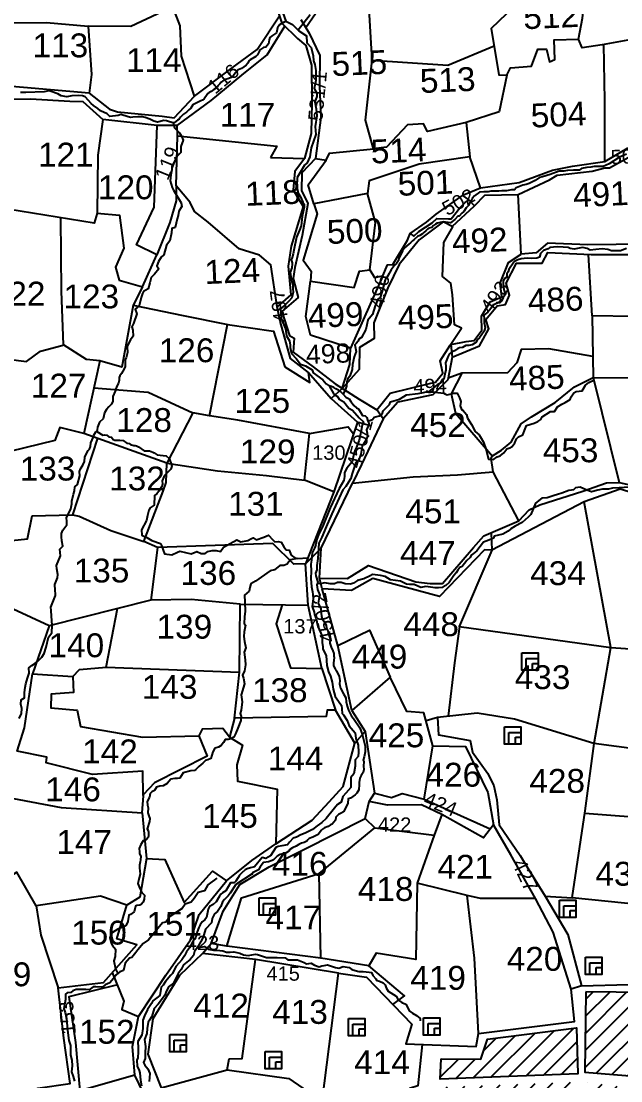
# Model space of a CAD drawing. Header units: inches. Extents: x 304037 to 460575, y 1453943 to 1639883.
# Drawn here: x 327582 to 328228, y 1605168 to 1606310 of the extents above; entities that cross this region are included whole.
import ezdxf

# ---------------------------------------------------------------- set-up
doc = ezdxf.new("R2010")
doc.units = ezdxf.units.IN
doc.header["$MEASUREMENT"] = 0
for name, color, linetype in [('NALA', 4, 'Continuous'), ('SQUAREWELL', 5, 'Continuous'), ('SURVEY_BND', 7, 'Continuous'), ('SURVEY_NO', 7, 'Continuous'), ('VILLAGE_AREA', 1, 'Continuous')]:
    doc.layers.add(name, color=color, linetype=linetype)
doc.styles.get("Standard").update_dxf_attribs({"font": 'arial.ttf'})

# ---------------------------------------------------------------- blocks, each defined once
blk = doc.blocks.new('KALUVOYA')
at = {"layer": 'VILLAGE_AREA', "linetype": 'ByBlock'}
h = blk.add_hatch(dxfattribs=at)
h.set_pattern_fill('ANSI31', color=256, scale=10, angle=180, style=0)
h.set_pattern_definition([(225, (-590.302, -65.8843), (0.8838835, -0.8838835), [])])
h.paths.add_polyline_path([(-127.91, 154.7), (-123.48, 165.88), (-132.02, 167.84), (-134.95, 164.61), (-138.12, 164.62), (-138.74, 166.32), (-140.4, 166.31), (-140.44, 164.22), (-141.5, 164.19), (-142.18, 154.14)])
h.paths.add_polyline_path([(-126.26, 154.86), (-116.79, 149.04), (-114.52, 149.77), (-111.57, 169), (-119.93, 171.16)])
h.paths.add_polyline_path([(-142.06, 152.84), (-142.49, 146.77), (-137.51, 132.98), (-125.98, 138.61), (-127.38, 153.67)])
h.paths.add_polyline_path([(-153.44, 153.88), (-153.31, 146.29), (-144.18, 144.58), (-143.35, 152.57)])
h.paths.add_polyline_path([(-169.05, 153.33), (-169.71, 147.73), (-154.64, 146.78), (-154.68, 153.9)])
h.paths.add_polyline_path([(-163.88, 158.36), (-164.59, 156.27), (-168.73, 156.3), (-168.85, 154.18), (-154.41, 154.75), (-154.57, 159.58)])
h.paths.add_polyline_path([(-153.81, 145.53), (-158.7, 145.62), (-159.24, 131.18), (-151.06, 127.89), (-138.83, 132.49), (-143.56, 143.27)])
h.paths.add_polyline_path([(-137.19, 131.57), (-135.04, 122.43), (-115.44, 122.1), (-113.43, 133.7), (-118.41, 139.64), (-124.51, 139.71), (-123.99, 137.97)])
h.paths.add_polyline_path([(-126.63, 153.42), (-125.02, 140.65), (-120.21, 140.39), (-117.64, 146.74)])
h.paths.add_polyline_path([(-153.57, 163.34), (-153.69, 154.91), (-143.4, 154.08), (-142.43, 162.44), (-145.64, 162.51), (-147.22, 163.27)])
at = {"layer": 'NALA'}
for points in [[(-185.38, 265.84), (-185.06, 264.95), (-184.38, 264.63), (-183.7, 263.94), (-182.9, 263.41), (-182.86, 262.71), (-182.41, 262.2), (-182.38, 262.05), (-182.2, 261.33), (-182.16, 260.81), (-182.02, 260.42), (-181.93, 259.8), (-181.93, 259.2), (-181.91, 258.76)], [(-149.37, 251.07), (-150.1, 250.75), (-151.21, 250.05), (-151.82, 249.77), (-152.42, 249.77), (-152.77, 249.75), (-153.1, 249.7), (-153.54, 249.66), (-154.08, 249.55), (-154.35, 249.39), (-154.92, 249.36), (-155.57, 249.33), (-155.95, 249.27), (-156.43, 249.28), (-157.39, 248.93), (-158.16, 248.69), (-158.5, 248.59), (-158.94, 248.3), (-159.56, 247.98), (-159.89, 247.87), (-160.23, 247.8), (-160.93, 247.54), (-161.12, 247.33), (-161.43, 247.31), (-161.95, 247.2), (-162.12, 247.21), (-162.45, 247.2), (-162.74, 247.17), (-162.82, 247.17), (-163.28, 247.19), (-163.59, 247.16), (-163.86, 247.11), (-164.33, 247.1), (-164.78, 247.06), (-165.29, 246.7), (-165.53, 246.42), (-165.59, 246.26), (-165.79, 245.95), (-165.92, 245.68), (-166.18, 245.42), (-166.43, 245.05), (-166.61, 244.86), (-166.89, 244.54), (-167.03, 244.55), (-167.34, 244.19), (-167.8, 243.87), (-168.59, 243.97), (-169.2, 243.82), (-169.39, 243.73), (-169.58, 243.56), (-169.75, 243.37), (-170.07, 243.28), (-170.23, 243.18), (-170.38, 243.03), (-170.6, 242.83), (-170.75, 242.7), (-171.03, 242.52), (-171.25, 242.42), (-171.62, 242.12), (-171.79, 241.95), (-171.99, 241.77), (-172.16, 241.6), (-172.64, 241.22), (-172.85, 240.93), (-172.96, 240.61), (-173.05, 240.47), (-173.21, 240.16), (-173.24, 239.92), (-173.46, 239.58), (-173.65, 239.46), (-173.8, 239.21), (-174.02, 238.94), (-174.17, 238.68), (-174.24, 238.56), (-174.48, 238.13), (-174.61, 237.96), (-174.66, 237.89), (-175.01, 236.59), (-175.18, 236.02), (-175.43, 235.87), (-175.7, 235.16), (-175.98, 234.24), (-176.46, 233.66), (-176.66, 232.68), (-177.12, 231.85), (-177.39, 231.68), (-177.47, 231.47), (-177.67, 231.22), (-177.81, 231.06), (-177.67, 230.39), (-177.88, 229.83), (-178.05, 229.01), (-178.11, 228.5), (-178.34, 227.78), (-178.57, 227.47), (-178.67, 227.16), (-178.69, 226.76), (-178.79, 226.44), (-179.05, 225.89), (-178.77, 225.6), (-178.4, 225.42), (-178.23, 225.15), (-178.1, 224.95), (-177.93, 224.73), (-177.63, 224.49), (-177.43, 224.38), (-177, 223.67), (-176.74, 223.63), (-176.56, 223.45), (-176.45, 223.07), (-176.36, 222.86), (-176.35, 222.61), (-176.52, 222.35), (-176.6, 222.17), (-176.52, 221.83), (-176.49, 221.5), (-176.64, 221.11), (-176.92, 220.67), (-177.06, 220.46), (-177.19, 219.64), (-177.43, 218.94), (-177.71, 218.74), (-178.08, 217.6), (-178.22, 217.08), (-178.47, 216.68), (-178.77, 216.23), (-179.06, 215.87), (-180.23, 213.37), (-180.8, 212), (-181.25, 210.92), (-181.57, 210.31), (-181.7, 208.69), (-181.79, 207.96), (-181.77, 207.51), (-181.94, 207.15), (-181.89, 206.89), (-181.68, 206.23), (-181.77, 205.95), (-181.7, 205.46), (-181.63, 205.28), (-181.48, 204.86), (-181.56, 204.42), (-181.63, 204.01), (-181.38, 203.41), (-181.33, 203), (-181.3, 202.61), (-181.23, 202.36), (-181.06, 202.13), (-180.79, 201.73), (-180.77, 201.4), (-180.63, 201.13), (-180.59, 200.91), (-180.39, 200.29), (-180.42, 199.82), (-180.29, 199.42), (-180.12, 199.03), (-180.01, 198.74), (-179.99, 198.49), (-179.98, 198.32), (-179.98, 198.32), (-180.03, 197.75), (-180.03, 197.49), (-179.86, 197.11), (-179.8, 197.03), (-179.71, 196.94), (-179.45, 196.34), (-179.38, 195.92), (-179.39, 195.57), (-179.37, 195.38), (-179.29, 195.11), (-179, 194.53), (-178.75, 194.12), (-178.71, 193.7), (-178.61, 193.22), (-178.47, 192.83), (-178.13, 192.18), (-177.94, 191.95), (-177.26, 190.95), (-177.15, 190.58), (-177.02, 190.3), (-176.7, 189.05), (-176.73, 188.73), (-176.73, 188.45), (-176.83, 187.93), (-176.92, 187.58), (-176.85, 187.43), (-176.87, 186.94), (-176.86, 186.61), (-176.93, 186.28), (-177.14, 185.98), (-177.28, 185.71), (-177.34, 185.23), (-177.34, 185.03), (-177.39, 184.49), (-177.59, 184.14), (-177.75, 183.94), (-178.24, 183.61), (-178.48, 183.54), (-178.51, 183.07), (-178.79, 182.47), (-178.99, 182.16), (-179.23, 182.02), (-179.5, 181.89), (-179.77, 181.61), (-179.83, 181.3), (-180.16, 180.88), (-180.33, 180.8), (-180.58, 180.64), (-180.95, 180.5), (-181.17, 180.35), (-181.27, 180.23), (-181.63, 179.8), (-181.84, 179.68), (-182.18, 179.52), (-182.57, 179.39), (-182.72, 179.24), (-182.82, 179.08), (-183.11, 178.95), (-183.37, 178.87), (-183.66, 178.74), (-183.95, 178.56), (-184.33, 178.41), (-184.58, 178.21), (-184.71, 178.05), (-184.98, 177.87), (-185.34, 177.78), (-185.62, 177.71), (-185.91, 177.51), (-186.17, 177.28), (-186.32, 177.13), (-186.46, 177.05), (-186.84, 176.91), (-187.35, 176.85), (-187.71, 176.41), (-187.89, 176.08), (-188.5, 175.76), (-188.58, 175.58)], [(-188.54, 175.67), (-190.26, 174.56), (-190.84, 173.64), (-191.04, 173.35), (-191.43, 172.97), (-191.65, 172.73), (-191.81, 172.23), (-192.17, 171.72), (-192.47, 171.48), (-192.71, 170.99), (-192.81, 170.52), (-193.42, 169.86), (-193.61, 169.29), (-193.79, 168.82), (-194.31, 167.92), (-194.58, 167.52), (-194.67, 167.11), (-195.03, 166.71), (-195.72, 166.13), (-195.96, 165.63), (-196.29, 165.23), (-196.5, 164.8), (-196.78, 164.23), (-197.29, 163.82), (-197.37, 163.64), (-197.49, 163.41), (-197.68, 162.96), (-197.92, 162.61), (-198.38, 162.01), (-198.8, 161.56), (-199.05, 160.74), (-199.28, 160.35), (-199.44, 160.13), (-199.54, 159.46), (-199.56, 158.94), (-199.82, 158.33), (-199.7, 157.59), (-199.73, 156.93), (-199.72, 156.34), (-199.9, 155.91), (-199.76, 155.61), (-199.47, 155.23), (-199.24, 154.77), (-199.28, 154.35), (-199.31, 153.92)]]:
    blk.add_lwpolyline(points, dxfattribs=at)
at = {"layer": 'NALA', "linetype": 'ByBlock'}
for points in [[(-182.52, 265.61), (-183.78, 264.01)], [(-149.38, 241.16), (-150.02, 240.92), (-150.93, 240.92), (-151.33, 241.07), (-151.92, 241.15), (-152.58, 241.07), (-153.18, 240.99), (-153.51, 241.19), (-153.98, 241.29), (-154.86, 241.12), (-155.26, 241.16), (-155.49, 241.29), (-156, 241.33), (-156.63, 241.34), (-157.39, 241.29), (-157.59, 241.14), (-158.06, 240.97), (-158.38, 240.65), (-158.49, 240.28), (-158.75, 240.17), (-159.3, 240.11), (-159.72, 240.15), (-160.08, 240.13), (-160.41, 240.09), (-160.76, 239.98), (-161.1, 239.8), (-161.18, 239.74), (-161.68, 238.98), (-161.78, 238.73), (-161.91, 238.53), (-161.89, 238.18), (-162.18, 238.01), (-162.3, 237.75), (-162.29, 237.53), (-162.25, 237.08), (-162.19, 236.75), (-162.02, 236.43), (-162.3, 236.05), (-162.47, 235.64), (-162.62, 235.49), (-162.89, 235.45), (-163.13, 235.35), (-163.28, 235.28), (-163.89, 234.5), (-164.31, 234.17), (-164.29, 233.82), (-164.27, 233.37), (-164.17, 232.91), (-164.29, 232.51), (-164.78, 231.8), (-164.99, 231.63), (-165.14, 231.34), (-165.52, 231.07), (-165.89, 231), (-166.2, 231), (-166.53, 230.8), (-166.86, 230.76), (-167.04, 230.69), (-167.39, 230.46), (-167.68, 230.31), (-167.95, 230.09), (-168.04, 229.89), (-168.31, 229.2), (-168.29, 228.82), (-168.3, 228.44), (-168.36, 228.19), (-168.36, 228.19), (-168.51, 227.48), (-168.83, 227.07), (-169.21, 226.88), (-170.09, 226.16)], [(-185.06, 264.95), (-185.72, 264.59), (-185.93, 264.25), (-185.96, 264.09), (-186.06, 263.75), (-186.47, 263.45), (-186.76, 263.24), (-186.8, 262.99), (-186.89, 262.58), (-187.16, 262.25), (-187.4, 262.19), (-187.73, 262), (-187.83, 261.84), (-188.03, 261.44), (-188.2, 261.26), (-188.8, 260.92), (-188.95, 260.82), (-189.06, 260.55), (-189.21, 260.34), (-189.48, 260.19), (-189.7, 259.99), (-190.06, 259.87), (-190.21, 259.67), (-190.33, 259.54), (-190.59, 259.22), (-190.86, 259.04), (-191.14, 258.93), (-191.38, 258.86), (-191.47, 258.84), (-191.69, 258.69), (-191.84, 258.57), (-191.98, 258.38), (-192.17, 258.2), (-192.27, 258.03), (-192.43, 257.91), (-192.6, 257.81), (-192.9, 257.59), (-193.11, 257.5), (-193.25, 257.37), (-193.31, 257.27), (-193.62, 256.82), (-193.8, 256.69), (-193.98, 256.62), (-194.24, 256.47), (-194.39, 256.42), (-194.81, 256.18), (-195, 255.83), (-195.22, 255.66), (-195.46, 255.44), (-195.77, 255.2), (-196.1, 254.91), (-196.25, 254.68), (-196.4, 254.57), (-196.72, 254.36), (-196.88, 254.32), (-197.24, 254.42), (-197.57, 254.52), (-197.83, 254.56), (-198.51, 254.39), (-198.88, 254.48), (-199.31, 254.69), (-199.79, 254.86), (-200.09, 254.92), (-200.55, 254.92), (-201.08, 254.89), (-201.32, 254.85), (-202.15, 255.09), (-202.35, 255.17), (-202.64, 255.08), (-203.5, 254.98), (-203.77, 255.25), (-204.47, 255.56), (-204.74, 255.81), (-205.22, 256.13), (-205.47, 256.33), (-205.72, 256.63), (-206.07, 257.03), (-206.37, 257.13), (-206.77, 257.15), (-207.47, 257.13), (-208, 257.04), (-208.61, 257.13), (-208.93, 257.33), (-209.64, 257.59), (-209.88, 257.64), (-210.36, 257.55), (-212.31, 257.49), (-212.85, 257.48)], [(-181.91, 258.76), (-182.11, 257.91), (-181.83, 257.42), (-181.81, 257.08), (-182.01, 256.52), (-181.9, 255.8), (-181.81, 255.06), (-181.99, 253.92), (-181.92, 253.08), (-182.42, 251.7), (-182.54, 250.77), (-182.84, 250.14), (-183.1, 249.87), (-183.57, 249.12), (-183.86, 248.59), (-183.92, 247.63), (-183.75, 246.95), (-183.51, 246.56), (-183.29, 246.01), (-183.14, 245.79), (-183.14, 245.47), (-183.35, 244.5), (-183.46, 243.53), (-183.64, 243.07), (-183.94, 242.34), (-184.21, 240.98), (-184.3, 240.59), (-184.39, 240.21), (-184.48, 239.97), (-184.39, 239.67), (-184.39, 239.54), (-184.44, 239.12), (-184.61, 238.68), (-184.54, 238.18), (-184.42, 237.67), (-184.33, 237.3), (-184.31, 236.94), (-184.3, 236.57), (-184.43, 236), (-184.69, 235.69), (-185.17, 235.23), (-185.62, 234.83), (-185.55, 233.84), (-185.1, 232.76), (-184.97, 232.02), (-184.65, 231.48), (-184.61, 231.02), (-184.59, 230.79), (-184.46, 230.16), (-183.97, 229.65), (-183.52, 229.06), (-182.97, 228.87), (-182.28, 228.44), (-182.18, 228.13), (-181.16, 227.4), (-180.81, 226.97), (-180.52, 226.77), (-180.01, 225.9), (-179.63, 225.66), (-179.45, 225.38), (-178.96, 225.1), (-178.46, 224.45), (-178.07, 224.22), (-177.37, 223.42), (-176.91, 223.01), (-177.05, 222.66), (-177.18, 221.94), (-177.36, 221.09), (-177.49, 220.74), (-177.65, 220.36), (-177.77, 220.08), (-177.92, 219.66), (-178.1, 218.83), (-178.64, 218.14), (-178.88, 217.7), (-178.88, 217.27), (-178.98, 216.87), (-179.46, 216.04)], [(-196.88, 254.32), (-196.72, 253.78), (-196.2, 253.26), (-196, 252.92), (-195.82, 252.5), (-196.07, 251.83), (-196.06, 251.19), (-196.46, 250.79), (-196.69, 250.34), (-197.01, 249.78), (-196.99, 249.38), (-197.12, 248.85), (-197.17, 248.25), (-196.95, 247.55), (-196.82, 247.26), (-196.02, 245.93), (-195.94, 245.53), (-196.25, 245.06), (-196.34, 244.59), (-196.44, 244.25), (-196.65, 243.35), (-196.99, 243.25), (-197.04, 242.78), (-197.22, 241.96), (-197.55, 241.51), (-197.82, 240.49), (-198.12, 240.24), (-198.38, 239.8), (-198.56, 239.32), (-198.35, 239.02), (-198.82, 238.47), (-199.17, 238.1), (-199.3, 237.56), (-199.48, 236.92), (-199.95, 236.63), (-200.06, 236.42), (-200.2, 236.02), (-200.42, 235.15), (-200.84, 234.79), (-200.65, 234.32), (-201.02, 233.3), (-201.18, 232.94), (-201.09, 232.6), (-201.04, 231.96), (-201.33, 231.57), (-201.45, 231.35), (-201.66, 230.89), (-201.64, 230.27), (-201.78, 229.7), (-201.86, 229.47), (-201.88, 228.79), (-201.97, 228.56), (-202.26, 228.07), (-202.44, 227.81), (-202.49, 227.64), (-202.51, 227.37), (-202.58, 227.04), (-202.7, 226.8), (-202.86, 226.44), (-202.93, 226.2), (-203.16, 225.64), (-203.15, 225.17), (-203.31, 224.86), (-203.58, 224.55), (-203.58, 224.55), (-203.81, 224.29), (-204.02, 223.93), (-204.19, 223.32), (-204.55, 222.97), (-204.77, 222.45), (-204.82, 222.15), (-204.83, 221.98), (-204.2, 221.58), (-204.02, 221.63), (-203.79, 221.61), (-203.58, 221.41), (-203.31, 221.39), (-203.11, 221.13), (-202.95, 221.06), (-202.72, 221.07), (-202.42, 221.07), (-202.08, 221.05), (-201.69, 220.77), (-201.46, 220.71), (-201.3, 220.61), (-200.97, 220.52), (-200.83, 220.5), (-200.69, 220.47), (-200.46, 220.36), (-199.87, 219.96), (-199.5, 219.97), (-199.31, 219.95), (-198.98, 219.82), (-198.83, 219.74), (-198.52, 219.54), (-197.56, 219.45), (-197.26, 219.14), (-197.08, 218.71), (-196.97, 218.35), (-197.08, 218.05), (-197.27, 217.87), (-197.5, 217.62), (-197.81, 217.24), (-197.98, 216.82), (-197.94, 216.47), (-198.04, 216.21), (-198.35, 215.73), (-198.56, 215.47), (-198.79, 215.28), (-198.84, 214.28), (-199.23, 213.99), (-199.4, 213.74), (-199.52, 213.18), (-199.62, 212.65), (-200.14, 211.68), (-200.13, 211.13), (-199.59, 210.87), (-199.07, 210.57), (-198.16, 210.25), (-198.05, 210.06), (-197.76, 209.18), (-196.98, 209.07), (-196.37, 209.36), (-196.12, 209.45), (-194.95, 209.17), (-194.34, 209.41), (-193.89, 209.22), (-193.5, 209.21), (-193.19, 209.41), (-192.74, 209.53), (-192.32, 209.53), (-191.88, 209.42), (-191.56, 209.87), (-190.18, 210.64), (-189.74, 210.43), (-189.02, 210.57), (-188.64, 210.77), (-188.45, 210.85), (-188.14, 210.65), (-187.34, 210.92), (-186.84, 211.12), (-186.41, 210.63), (-186.19, 210.44), (-185.83, 210.47), (-185.52, 210.42), (-185.24, 209.9), (-185.01, 209.6), (-184.68, 209.55), (-184.47, 209.04), (-184.1, 208.76), (-183.82, 208.71), (-184.56, 208.56), (-184.76, 208.31), (-184.88, 208.11), (-185.25, 207.95), (-185.67, 207.95), (-186.23, 207.52), (-186.68, 207.39), (-188.21, 206.31), (-188.71, 206.05), (-188.79, 205.67), (-188.87, 205.26), (-189.37, 204.85), (-189.34, 204.11), (-189.28, 203.19), (-189.36, 202.59), (-189.4, 201.9), (-189.24, 201.71), (-189.4, 201), (-189.43, 200.51), (-189.35, 200), (-189.22, 199.35), (-189.38, 198.88), (-189.28, 198.09), (-189.25, 197.54), (-189.37, 196.94), (-189.56, 196.49), (-189.46, 196.16), (-189.37, 195.58), (-189.7, 194.4), (-189.6, 193.68), (-189.72, 192.8), (-189.8, 192.45), (-189.71, 192.15), (-189.73, 191.89), (-189.73, 191.74), (-190.04, 190.91), (-190.29, 190.33), (-190.48, 189.99), (-190.66, 189.9), (-190.76, 189.79), (-191.06, 189.72), (-191.37, 189.72), (-191.56, 189.41), (-191.78, 189.12), (-192.06, 188.92), (-192.32, 188.87), (-192.46, 188.81), (-192.67, 188.43), (-192.87, 187.76), (-193.19, 187.59), (-193.42, 187.53), (-193.7, 187.25), (-194.13, 186.89), (-194.44, 186.6), (-194.59, 186.47), (-194.98, 186.44), (-195.77, 186.25), (-196.12, 185.69), (-196.37, 185.66), (-196.65, 185.65), (-197.05, 185.58), (-197.44, 185.12), (-197.88, 184.88), (-198.2, 184.83), (-198.55, 184.73), (-198.78, 184.39), (-199.05, 184.26), (-199.24, 184.09), (-199.3, 183.68), (-199.53, 183.24), (-199.49, 182.86), (-199.45, 182.56), (-199.46, 182.05), (-199.34, 181.64), (-199.25, 181.45), (-199.3, 181.15), (-199.55, 180.36), (-199.42, 180.21), (-199.41, 180.01), (-199.4, 179.64), (-199.43, 179.48), (-199.63, 179.24), (-199.97, 179.13), (-200.22, 178.74), (-200.36, 178.3), (-200.35, 177.97), (-200.34, 177.76), (-200.19, 177.51), (-200.22, 177.14), (-200.28, 176.91), (-200.34, 176.58), (-200.34, 176.25), (-200.32, 175.97), (-200.27, 175.62), (-200.37, 175.23), (-200.45, 174.94), (-200.52, 174.65), (-200.32, 174.12), (-200.1, 173.71), (-199.82, 173.42), (-199.85, 173.01), (-199.96, 172.7), (-200.15, 172.45), (-200.3, 172.37), (-200.62, 172.34), (-200.74, 172.26), (-200.88, 171.7), (-201.29, 171.41), (-201.44, 171.33), (-201.56, 170.68), (-201.73, 170.27), (-201.97, 170.11), (-202.19, 170.03), (-202.61, 169.87), (-202.89, 169.69), (-203.27, 169.43), (-203.44, 168.97), (-203.31, 168.41), (-203.16, 168.16), (-202.85, 167.76), (-202.88, 167.02), (-203.02, 166.55), (-202.84, 165.71), (-202.61, 165.22)], [(-149.09, 216.17), (-150.13, 216.1), (-150.82, 216.07), (-151.24, 215.96), (-151.87, 215.96), (-152.36, 215.88), (-153.01, 215.71), (-153.51, 215.87), (-154.22, 216.18), (-154.69, 216.11), (-154.91, 215.91), (-155.11, 215.87), (-155.39, 215.83), (-156.14, 215.54), (-156.6, 215.42), (-156.93, 215.32), (-157.66, 215.08), (-158.21, 215.04), (-158.88, 214.49), (-159.39, 213.31), (-159.66, 213.04), (-159.96, 212.75), (-160.27, 212.47), (-161.03, 212.1), (-161.47, 211.81), (-161.75, 211.56), (-162.3, 211.24), (-163.2, 211.03), (-163.3, 210.85), (-163.76, 210.61), (-164.34, 210.41), (-165.03, 209.5), (-165.38, 209.24), (-165.61, 209.05), (-165.74, 208.81), (-166.07, 208.48), (-166.57, 207.85), (-166.82, 207.75), (-167.02, 207.48), (-167.2, 207.19), (-167.43, 206.94), (-167.92, 206.18), (-168.27, 205.87), (-168.46, 205.81), (-168.67, 205.66), (-169.04, 205.62), (-169.39, 205.64), (-170.36, 205.77), (-170.91, 205.67), (-171.58, 205.98), (-172.03, 205.97), (-172.38, 206.02), (-173.02, 206.34), (-174.07, 206.46), (-174.64, 206.8), (-175.12, 206.92), (-175.95, 207.03), (-176.19, 206.88), (-176.85, 206.56), (-177.53, 206.39), (-177.93, 206.13), (-178.25, 206.02), (-178.82, 206.03), (-179.25, 206.2), (-179.63, 206.19), (-179.95, 206.03), (-180.4, 206.03), (-180.94, 206.16), (-181.45, 206.03), (-181.72, 206.1)], [(-179.05, 225.89), (-179.32, 226.18), (-179.54, 226.34), (-179.81, 226.48), (-180.01, 226.6), (-180.28, 226.7), (-180.52, 226.77)], [(-176.45, 223.07), (-175.95, 223.27), (-175.78, 223.49), (-175.23, 223.63), (-174.97, 223.82), (-174.84, 224.17), (-174.45, 224.54), (-174.2, 224.83), (-174.08, 225.09), (-173.15, 225.37), (-172.67, 225.67), (-172.39, 225.84), (-171.17, 225.99), (-170.64, 226.08), (-170.34, 226.16), (-169.74, 226.16), (-168.49, 226.01), (-168.31, 225.9), (-168.14, 225.84), (-167.72, 225.93), (-167.46, 226.01), (-167.11, 226), (-166.86, 225.54), (-166.72, 225.16), (-166.8, 224.69), (-166.65, 224.32), (-166.47, 224.21), (-166.13, 223.77), (-166.01, 223.39), (-165.58, 222.72), (-165.21, 222), (-164.8, 221.64), (-164.57, 221.29), (-164.33, 220.9), (-164.06, 220.07), (-163.89, 219.34), (-163.81, 219.12), (-163.3, 219.08), (-162.9, 219.37), (-162.6, 219.46), (-162.2, 219.77), (-161.88, 220.2), (-161.59, 220.3), (-161.33, 220.45), (-161.04, 220.82), (-160.87, 221.24), (-160.69, 221.45), (-160.23, 221.67), (-159.97, 222.3), (-159.83, 222.62), (-159.02, 222.88), (-158.64, 223.04), (-158.33, 223.28), (-158.19, 223.53), (-157.33, 224.12), (-156.9, 224.12), (-156.58, 224.58), (-156.12, 224.87), (-155.78, 225.04), (-155.27, 225.35), (-155.17, 225.64), (-154.88, 226.07), (-154.64, 226.2), (-154.02, 226.26), (-153.65, 226.85), (-153.31, 227.14), (-153.04, 227.27), (-152.91, 227.32), (-152.73, 227.39)], [(-212.95, 191.91), (-212.71, 192.46), (-212.68, 192.97), (-212.78, 193.42), (-212.74, 193.87), (-212.41, 194.07), (-212.39, 194.65), (-212.34, 195.17), (-212.26, 195.55), (-212.07, 196.13), (-211.91, 196.66), (-211.93, 197.21), (-211.64, 197.48), (-211.36, 197.65), (-210.94, 197.99), (-210.59, 198.34), (-210.34, 198.72), (-210.12, 199.38), (-209.88, 200.45), (-209.53, 200.91), (-209.5, 201.71), (-209.57, 202.65), (-209.6, 203.23), (-209.65, 203.59), (-209.17, 204.81), (-209.2, 205.51), (-209.24, 205.83), (-209.22, 205.94), (-209.22, 205.94), (-209.07, 206.31), (-208.96, 206.67), (-208.93, 206.99), (-209.01, 207.59), (-209.04, 207.93), (-208.65, 208.95), (-208.7, 209.64), (-208.39, 209.96), (-208.51, 210.53), (-208.53, 210.96), (-208.53, 211.31), (-208.38, 211.63), (-207.99, 212.2), (-207.98, 212.6), (-208.01, 212.94), (-207.54, 213.88), (-207.46, 214.39), (-207.46, 214.69), (-207.28, 215.42), (-207.19, 215.77), (-207.13, 216.2), (-206.86, 216.44), (-206.63, 217.33), (-206.64, 217.79), (-206.54, 218.07), (-206.29, 218.44), (-206.13, 218.83), (-206.1, 219.29), (-206, 219.54), (-205.73, 219.98), (-205.62, 220.14), (-205.51, 220.4), (-205.46, 220.79), (-205.18, 221.42), (-205.16, 221.6), (-204.95, 221.93), (-204.83, 222.06)], [(-179.46, 216.04), (-180.39, 213.99), (-181.2, 212), (-181.63, 211.17), (-181.78, 210.72), (-181.88, 210.17), (-182, 209.83), (-182.29, 209.3), (-182.35, 208.51), (-182.41, 208.09), (-182.38, 207.37), (-182.43, 206.59), (-182.33, 205.72), (-182.23, 205.21), (-182.21, 204.94), (-182.16, 204.48), (-182.28, 203.68), (-182.05, 203.07), (-182.03, 202.82), (-181.84, 202.38), (-181.82, 202.24), (-181.75, 201.84), (-181.68, 201.56), (-181.23, 200.57), (-181.22, 199.9), (-181.16, 199.45), (-181.14, 199.2), (-180.8, 198.55), (-180.73, 197.5), (-180.55, 196.83), (-180.36, 196.38), (-180.17, 195.75), (-180.06, 195), (-179.86, 194.26), (-179.5, 193.74), (-179.19, 193.31), (-179.16, 192.96), (-179.12, 192.48), (-178.99, 192.32), (-178.59, 191.73), (-178.38, 191.17), (-177.76, 190.44), (-177.7, 189.84), (-177.46, 189.16), (-177.42, 188.4), (-177.44, 187.98), (-177.76, 187.61), (-177.76, 187.32), (-177.75, 186.95), (-177.89, 186.15), (-178.22, 185.76), (-178.2, 184.73), (-178.75, 184.13), (-179.04, 183.77), (-179.24, 183.17), (-179.62, 182.93), (-179.91, 182.55), (-180.81, 181.48), (-181.26, 181.06), (-181.72, 180.71), (-182.23, 180.3), (-182.64, 180.09), (-182.99, 179.94), (-183.43, 179.75), (-183.89, 179.52), (-184.24, 179.39), (-184.64, 178.98), (-184.84, 178.72), (-185.42, 178.59), (-185.81, 178.53), (-186.05, 178.43), (-186.63, 177.54), (-187.12, 177.28), (-187.48, 177.37), (-188.29, 176.42), (-188.72, 176.31), (-189.07, 176.18), (-189.27, 176.09), (-189.63, 175.79), (-189.85, 175.53), (-190.02, 175.29), (-190.24, 174.9), (-190.43, 174.74), (-190.8, 174.71), (-191.29, 173.89), (-191.63, 173.67), (-191.81, 173.53), (-191.97, 173.32), (-192.32, 172.75), (-192.61, 172.47), (-192.99, 172.23), (-193.15, 171.96), (-193.32, 171.09), (-193.5, 170.85), (-193.78, 170.63), (-193.99, 170.34), (-194.11, 170.05), (-194.3, 169.59), (-194.43, 169.04), (-194.54, 168.82), (-194.72, 168.64), (-195.11, 167.9), (-195.41, 167.48), (-195.62, 167.07), (-195.91, 166.67), (-196.5, 165.98), (-196.76, 165.47), (-196.89, 165.24), (-197.06, 165.07), (-197.6, 164.4), (-197.86, 164), (-198.05, 163.78), (-198.21, 162.94), (-198.5, 162.69), (-198.92, 162.37), (-199.09, 162.09), (-199.51, 161.47), (-199.81, 160.79), (-199.99, 160.34), (-199.97, 159.48), (-200.08, 158.77), (-200.49, 158.12), (-200.48, 157.43), (-200.48, 157.02), (-200.51, 156.41), (-200.62, 156.16), (-200.57, 155.52), (-200.35, 155.07), (-200.3, 154.82), (-200.21, 154.04), (-200.13, 153.46)], [(-183.82, 208.71), (-182.74, 208.77)], [(-192.24, 175.21), (-193.19, 174.5), (-193.52, 173.88), (-194.2, 173.71), (-194.63, 173.08), (-194.91, 172.7), (-195.54, 172.49), (-195.88, 172.04), (-196.58, 171.58), (-197.16, 171.2), (-197.58, 170.62), (-197.93, 170.53), (-199.4, 168.76), (-199.96, 168.35), (-200.51, 167.72), (-200.73, 167.43), (-201.15, 166.9), (-201.38, 166.83), (-201.82, 166.32), (-202, 165.55), (-202.39, 165.41), (-202.79, 165.07), (-203.07, 164.69), (-203.44, 164.25), (-203.93, 164.04), (-204.2, 163.78), (-204.9, 163.83), (-205.19, 163.83), (-205.61, 163.51), (-205.96, 163.56), (-206.48, 163.55), (-206.75, 163.54), (-206.97, 163.54), (-207.31, 163.42), (-207.53, 163.24), (-207.92, 163.19), (-208.08, 163.07), (-208.1, 162.49), (-208.24, 161.53), (-208.1, 161.12), (-207.97, 160.5), (-207.86, 159.3), (-207.73, 158.21), (-207.56, 157.68), (-207.55, 156.95), (-207.55, 156.67), (-207.43, 156.14), (-207.37, 155.54), (-207.45, 154.94), (-207.29, 154.45), (-207.13, 153.95)], [(-194.31, 167.92), (-193.52, 168.06), (-193.16, 167.78), (-192.6, 167.69), (-192.24, 167.68), (-191.59, 167.61), (-191.22, 167.47), (-190.84, 167.45), (-190.46, 167.5), (-189.84, 167.37), (-189.45, 167.2), (-188.96, 167.12), (-188.17, 167.26), (-187.97, 167.24), (-187.05, 166.9), (-187.05, 166.9), (-185.91, 166.92), (-185.07, 166.87), (-184.8, 166.66), (-183.77, 166.68), (-183.09, 166.39), (-182.86, 166.24), (-182.6, 166.29), (-182.34, 166.33), (-182.02, 166.1), (-181.52, 165.95), (-181.22, 166.04), (-181.01, 166.07), (-180.65, 166.14), (-180.65, 166.14), (-179.82, 165.87), (-179.46, 165.8), (-179.01, 165.96), (-178.59, 165.91), (-178.37, 165.88), (-178.11, 165.67), (-177.51, 165.48), (-177.35, 165.46), (-176.91, 165.45), (-176.28, 165.39), (-176.04, 165.33), (-175.9, 165.04), (-175.57, 164.67), (-175.47, 164.51), (-175.19, 164.44), (-174.81, 164.28), (-174.61, 164.04), (-174.49, 163.73), (-174.29, 163.39), (-173.46, 162.88), (-173.26, 162.57), (-173.19, 162.44), (-172.86, 162.22), (-172.44, 162.02), (-172.3, 161.78), (-172.08, 161.34), (-171.74, 161.1), (-171.32, 160.86), (-170.95, 160.54), (-170.92, 160.3)]]:
    blk.add_lwpolyline(points, dxfattribs=at)
at = {"layer": 'SQUAREWELL', "linetype": 'ByBlock'}
for points in [[(-160.3, 198.82), (-158.59, 198.82), (-158.59, 197.02), (-160.3, 197.02)], [(-159.85, 198.24), (-158.59, 198.24), (-158.59, 197.02), (-159.85, 197.02)], [(-159.18, 197.73), (-158.59, 197.73), (-158.59, 197.02), (-159.18, 197.02)], [(-162.11, 191.08), (-160.4, 191.08), (-160.4, 189.28), (-162.11, 189.28)], [(-161.65, 190.49), (-160.4, 190.49), (-160.4, 189.28), (-161.65, 189.28)], [(-160.98, 189.99), (-160.4, 189.99), (-160.4, 189.28), (-160.98, 189.28)], [(-187.8, 173.15), (-186.09, 173.15), (-186.09, 171.35), (-187.8, 171.35)], [(-187.34, 172.57), (-186.09, 172.57), (-186.09, 171.35), (-187.34, 171.35)], [(-186.67, 172.06), (-186.09, 172.06), (-186.09, 171.35), (-186.67, 171.35)], [(-156.36, 172.93), (-154.65, 172.93), (-154.65, 171.13), (-156.36, 171.13)], [(-155.9, 172.35), (-154.65, 172.35), (-154.65, 171.13), (-155.9, 171.13)], [(-155.24, 171.84), (-154.65, 171.84), (-154.65, 171.13), (-155.24, 171.13)], [(-153.63, 166.96), (-151.92, 166.96), (-151.92, 165.15), (-153.63, 165.15)], [(-153.17, 166.37), (-151.92, 166.37), (-151.92, 165.15), (-153.17, 165.15)], [(-152.51, 165.87), (-151.92, 165.87), (-151.92, 165.15), (-152.51, 165.15)], [(-178.44, 160.52), (-176.73, 160.52), (-176.73, 158.71), (-178.44, 158.71)], [(-177.99, 159.93), (-176.73, 159.93), (-176.73, 158.71), (-177.99, 158.71)], [(-170.57, 160.6), (-168.86, 160.6), (-168.86, 158.79), (-170.57, 158.79)], [(-170.11, 160.01), (-168.86, 160.01), (-168.86, 158.79), (-170.11, 158.79)], [(-197.15, 158.83), (-195.44, 158.83), (-195.44, 157.03), (-197.15, 157.03)], [(-177.32, 159.43), (-176.73, 159.43), (-176.73, 158.71), (-177.32, 158.71)], [(-169.45, 159.51), (-168.86, 159.51), (-168.86, 158.79), (-169.45, 158.79)], [(-196.69, 158.25), (-195.44, 158.25), (-195.44, 157.03), (-196.69, 157.03)], [(-196.02, 157.75), (-195.44, 157.75), (-195.44, 157.03), (-196.02, 157.03)], [(-187.16, 157.06), (-185.46, 157.06), (-185.46, 155.26), (-187.16, 155.26)], [(-186.71, 156.48), (-185.46, 156.48), (-185.46, 155.26), (-186.71, 155.26)], [(-186.04, 155.97), (-185.46, 155.97), (-185.46, 155.26), (-186.04, 155.26)]]:
    blk.add_lwpolyline(points, close=True, dxfattribs=at)
at = {"layer": 'SURVEY_BND'}
for points in [[(-186.36, 267.37), (-185.5, 264.75), (-183.86, 263.13), (-182.96, 262.4), (-182.39, 260.34), (-182.34, 256.46), (-182.41, 253.21), (-183.12, 250.57), (-184.12, 249.22), (-184.28, 247.29), (-183.25, 245.56), (-184.49, 241.41), (-184.82, 239.32), (-184.54, 236.3), (-185.95, 235.03), (-186.62, 239.46), (-187.8, 240.47), (-189.94, 241.13), (-193.18, 243.91), (-194.63, 245.01), (-195.09, 245.95), (-196.56, 247.7), (-196.4, 252.96), (-186.02, 251.87), (-186.67, 250.69)], [(-183.51, 265.12), (-182.61, 263.71), (-181.51, 261.38), (-181.54, 258.17), (-181.39, 254.88), (-181.94, 250.58), (-180.85, 250.42), (-180.49, 251.13), (-175.87, 251.6), (-176.72, 254.61), (-176.03, 260.89), (-176.41, 267.45), (-176.32, 269.7), (-179.81, 267.7), (-180.96, 267.24), (-182.96, 264.25)], [(-196.4, 252.96), (-196.46, 254.04), (-192.89, 256.64), (-189.69, 259.31), (-187.01, 261.44), (-185.19, 264.45)], [(-204.8, 244.86), (-205.13, 243.79), (-214.17, 245.24), (-213.97, 252.14), (-213.9, 256.77), (-211.79, 256.8), (-207.7, 256.58), (-206.31, 256.52), (-204.23, 254.66)], [(-196.46, 254.04), (-198.53, 254.01), (-204.23, 254.66), (-204.76, 250.92), (-204.8, 244.86), (-202.49, 244.65), (-202.02, 241.18), (-202.91, 239.18), (-202.51, 237.82), (-200.06, 237.12), (-198.58, 240.48), (-200.7, 241.53), (-198.86, 245.49), (-198.53, 254.01)], [(-215.34, 243.48), (-216.47, 238.35), (-217.05, 239.08), (-217.88, 236.02), (-216.87, 232.61), (-217.12, 231.99), (-215.8, 229.77), (-212.2, 229.31), (-210.76, 230.39), (-208.52, 231), (-208.33, 231.05), (-208.55, 236.67), (-208.61, 244.35)]]:
    blk.add_lwpolyline(points, dxfattribs=at)
at = {"layer": 'SURVEY_BND', "linetype": 'ByBlock'}
for points in [[(-153.73, 268.04), (-159.61, 268), (-163.56, 264.21), (-162.75, 259.36), (-161.93, 259.33), (-161.52, 260.08), (-159.35, 260.25), (-158.66, 262.05), (-157.76, 262.05), (-157.45, 260.73), (-156.9, 260.98), (-156.95, 263.04), (-154.43, 263.09)], [(-146.18, 263.54), (-151.95, 262.51), (-154.02, 262.2), (-154.43, 263.09), (-154, 265.31), (-153.73, 268.04), (-150.25, 268.15)], [(-205.67, 257.42), (-203.53, 255.73), (-202.7, 255.47), (-198.03, 255), (-196.77, 254.82), (-194.64, 257.11), (-195.98, 261.29), (-196.14, 264.45), (-196.92, 266.47), (-201.32, 264.41), (-205.76, 264.44)], [(-194.64, 257.11), (-190.67, 260.08), (-188.06, 261.99), (-185.75, 265.51)], [(-214.85, 264.76), (-210.12, 264.81), (-205.76, 264.44), (-205.42, 259.37), (-205.67, 257.42), (-214.56, 258.17)], [(-176.03, 260.89), (-168.09, 260.35), (-163.26, 262.39)], [(-164.67, 247.51), (-160.61, 248.08), (-157.14, 249.39), (-155.03, 249.8), (-151.65, 250.28), (-151.66, 256.66), (-151.76, 262.54)], [(-161.93, 259.33), (-162.72, 255.49), (-166.19, 254.37), (-170.24, 253.4), (-170.65, 254.21), (-172.31, 254.12), (-174.51, 251.79), (-175.87, 251.6)], [(-165.9, 246.27), (-165.28, 245.62), (-164.22, 246.74), (-160.72, 246.84), (-157.44, 248.35), (-156.63, 248.84), (-152.99, 249.27), (-151.66, 249.62), (-151.17, 249.64), (-149.19, 250.71), (-147.3, 250.18), (-145.27, 250.93), (-142.53, 252.03), (-140.27, 253.43), (-139.22, 253.98), (-137.67, 254.42), (-135.2, 254.08), (-134.93, 254.07), (-134.27, 254.65), (-132.83, 254.03), (-130.86, 256.83)], [(-166.19, 254.37), (-165.78, 250.76), (-171.11, 249.99), (-176.32, 248.25), (-176.49, 246.92), (-182.11, 245.83), (-182.71, 247.81), (-180.85, 250.42)], [(-151.65, 250.28), (-149.29, 251.67), (-147.2, 250.76), (-144.37, 252.05), (-142.57, 252.68), (-141.83, 253.51), (-139.65, 254.46), (-138.19, 255.04)], [(-186.67, 250.69), (-183.12, 250.57)], [(-181.94, 250.58), (-183.4, 249.09), (-183.4, 247.24), (-182.75, 245.88), (-183.33, 242.52), (-184.1, 239.16), (-184.3, 238), (-183.77, 236.04), (-185.46, 234.55), (-184.67, 232.06), (-184.19, 231.78), (-184.28, 230.31), (-182.17, 228.76), (-179.88, 226.98), (-177.38, 225.37), (-175.5, 224.28), (-174.12, 226), (-169.87, 227.06), (-169.36, 227.16), (-168.59, 228.12), (-168.87, 229.4), (-167.84, 231.03), (-166.66, 232.84), (-167.38, 233.19), (-167.61, 236.33), (-167.77, 237.52), (-168.65, 238.23), (-168.49, 241.78), (-167.56, 243.45), (-168.59, 243.97), (-171.09, 242.07), (-173.17, 239.5), (-174.36, 237.04), (-175.85, 233.39), (-175.81, 231.72), (-177.32, 230.79), (-177.37, 228.48), (-179.14, 226.5), (-180.29, 225.44), (-177.53, 222.98), (-180.02, 215.68), (-183.08, 216.9), (-182.56, 221.79), (-178.53, 222.5), (-177.95, 221.76)], [(-176.25, 238.93), (-175.78, 238.11), (-174.91, 238.31), (-174.42, 239.44), (-173.83, 239.49), (-172.32, 242.05), (-172.03, 242.73), (-170.34, 243.93), (-169.32, 244.76), (-167.64, 245.94), (-166.46, 246.8), (-164.67, 247.51), (-165.78, 250.76)], [(-196.56, 247.7), (-196.56, 246.14), (-197.22, 243.86), (-198.58, 240.48)], [(-167.78, 231.13), (-167.61, 229.8), (-164.78, 230.97), (-163.8, 232.75), (-164.1, 233.73), (-162.91, 235.17), (-162.06, 235.32), (-161.63, 236.29), (-161.97, 237.53), (-160.88, 239.65), (-158.22, 239.64), (-157.6, 240.77), (-153.09, 240.55), (-147.56, 240.56)], [(-182.11, 245.83), (-181.79, 244.78), (-183.24, 239.95), (-182.39, 238.77), (-182.46, 237.75), (-177.88, 237.08), (-177.34, 238.79), (-176.25, 238.93), (-175.67, 243.9), (-176.49, 246.92)], [(-172.03, 242.73), (-171.64, 242.46), (-171.11, 242.95), (-169.73, 243.84), (-169.25, 244.32), (-168.02, 244.26), (-167.74, 244.28), (-166.84, 245.41), (-166.26, 245.98), (-165.9, 246.27), (-166.54, 246.74)], [(-147.5, 241.62), (-153.44, 241.57), (-157.65, 241.74), (-158.84, 240.71), (-160.39, 240.58), (-160.72, 246.84)], [(-167.62, 243.48), (-165.28, 245.62)], [(-134.51, 242.79), (-135.51, 233.86), (-152.96, 234.13), (-153.34, 240.56)], [(-167.78, 231.13), (-166.17, 231.44), (-165.32, 231.54), (-164.52, 232.62), (-164.57, 234.08), (-163.66, 235.57), (-162.43, 236.1), (-162.59, 237.53), (-161.72, 239.69), (-160.39, 240.58)], [(-179.14, 226.5), (-178.33, 229), (-178.28, 230.73), (-182.45, 232.08), (-182.97, 234.05), (-182.46, 237.75)], [(-174.91, 238.31), (-178.28, 230.73)], [(-200.06, 237.12), (-201.05, 235.2), (-202.24, 228.71), (-204.52, 229.37), (-205.94, 229.52), (-208.33, 231.05)], [(-201.05, 235.2), (-195.81, 234.13), (-191.14, 233.2)], [(-193.05, 223.63), (-191.15, 233.19), (-186.34, 232.51), (-185.14, 228.76), (-182.52, 227.12), (-182.68, 228.17), (-184.56, 229.62), (-185.64, 233.54), (-185.95, 235.03)], [(-152.96, 234.13), (-152.87, 227.68), (-142.44, 227.64), (-136.14, 226.59), (-135.51, 233.86)], [(-204.52, 229.37), (-206.19, 221.78), (-208.7, 222.41), (-209.25, 221.02), (-215.54, 219.5), (-215.8, 229.77)], [(-167.61, 229.8), (-168.09, 227.42), (-169.66, 225.83), (-173.33, 225.06), (-174.85, 223.34), (-175.5, 224.28)], [(-152.9, 229.86), (-157.5, 230.65), (-160.39, 230.6), (-160.86, 229.2), (-161.84, 228.14), (-166.61, 228.1), (-168.05, 227.58)], [(-182.68, 228.17), (-180.29, 225.44)], [(-174.85, 223.34), (-177.13, 218.55), (-178.07, 216.59), (-171.7, 217.25), (-167.07, 217.47), (-163.31, 217.77), (-163.54, 219.21), (-163.39, 219.46), (-162.45, 220.04), (-161.45, 220.89), (-160.83, 222.03), (-160.41, 222.81), (-159.31, 223.56), (-156.84, 225.03), (-154.8, 226.69), (-152.87, 227.68)], [(-166.61, 228.1), (-167.72, 225.93), (-167.28, 223.94), (-163.41, 219.43)], [(-152.87, 227.68), (-150.12, 216.69), (-144.51, 215.45), (-143.34, 220.66), (-142.7, 227.64)], [(-205.14, 226.55), (-199.47, 226.1), (-194.78, 223.94)], [(-182.56, 221.79), (-190.07, 223.17), (-193.05, 223.63), (-194.78, 223.94), (-197.5, 218.66), (-192.2, 217.87), (-187.08, 217.37), (-183.08, 216.9)], [(-204.77, 221.27), (-207.37, 213.24), (-206.68, 213.11), (-203.38, 211.6), (-199.9, 210.47)], [(-180.02, 215.68), (-182.99, 208.14), (-184.21, 208.1), (-186.4, 210.25), (-198.47, 209.82), (-199.9, 210.47), (-197.88, 215.75), (-197.57, 216.66), (-197.5, 218.66), (-206.19, 221.78)], [(-181.49, 206.65), (-178.59, 206.6), (-176.37, 207.98), (-171.42, 206.27), (-169.93, 206.07), (-168.63, 206.09), (-165.38, 209.86), (-164.3, 211.07), (-160.63, 212.65), (-163.31, 217.77)], [(-112.81, 212.16), (-116.08, 211.67), (-120.27, 211.85), (-130.14, 212.83), (-132.98, 213.17), (-143.42, 214.28), (-145.39, 214.78), (-146.23, 214.89), (-147.61, 215.23), (-150.01, 215.99), (-153.79, 214.65), (-163.47, 209.59), (-164.22, 209.63), (-168.95, 204.72), (-175.92, 206.6), (-178.15, 205.34), (-181.22, 205.52), (-181.49, 206.65), (-181.32, 209.76), (-178.07, 216.59)], [(-160.63, 212.65), (-159.56, 213.81), (-158.43, 214.32), (-153.92, 215.76), (-151.45, 216.64), (-150.12, 216.69)], [(-163.54, 211.4), (-163.47, 209.59), (-166.86, 201.57), (-150.99, 199.38), (-153.79, 214.65)], [(-150.99, 199.38), (-140.16, 198.66), (-139.99, 204.6), (-139.93, 211.35), (-145.39, 214.78)], [(-198.47, 209.82), (-199.17, 204.32), (-209.81, 201.64), (-215.52, 204.23), (-218.31, 203.85), (-217.02, 208.67), (-215.33, 208.21), (-213.73, 210.55), (-212.09, 210.72), (-211.59, 213.14), (-207.37, 213.24)], [(-182.99, 208.14), (-181.32, 209.76)], [(-189.81, 203.92), (-182.68, 203.79), (-182.99, 208.14)], [(-179.58, 199.6), (-181.22, 205.52)], [(-203.84, 197.3), (-189.87, 196.77), (-189.81, 203.92), (-194.93, 204.4), (-199.17, 204.32)], [(-209.81, 201.64), (-211.57, 196.6), (-207.35, 196.33), (-206.65, 197.06), (-203.84, 197.3), (-202.65, 203.44)], [(-185.41, 203.84), (-186.04, 201.85), (-184.54, 197.24), (-181.26, 197.16), (-182.68, 203.79)], [(-178.11, 192.77), (-179.58, 199.6), (-176.28, 201.18), (-174.09, 196.26)], [(-167.98, 192.18), (-167.33, 197.79), (-166.81, 201.57)], [(-169.13, 192.05), (-169.03, 190.23), (-165.7, 189.65), (-165.48, 188.41), (-163.88, 186.19), (-163.24, 184.9), (-162.93, 183.44), (-162.68, 180.83), (-160.47, 177.6), (-159.55, 176.1), (-157.84, 173.36), (-155.04, 173.19), (-153.67, 182.29), (-152.74, 189.35), (-150.99, 199.38)], [(-190.94, 189.98), (-191.63, 190.88), (-193.77, 190.83), (-194.15, 190.11), (-193.25, 187.98), (-198.76, 185.21), (-199.95, 183.95), (-200.01, 186.41), (-205.28, 186.07), (-210.11, 187.28), (-210.07, 187.88), (-213.17, 188.49), (-212.4, 190.93), (-211.57, 196.6)], [(-181.26, 197.16), (-179.81, 192.81), (-180.69, 192.81), (-180.81, 192.16), (-190.41, 191.97), (-189.87, 196.77)], [(-207.35, 196.33), (-207.26, 194.66), (-209.62, 194.48), (-209.64, 193.03), (-206.87, 192.81), (-206.54, 191.08), (-200.03, 189.98), (-194.15, 190.11)], [(-169.61, 189.08), (-170.56, 192.53), (-172.34, 192.69), (-174.09, 196.26), (-178.11, 192.77), (-176.72, 190.57), (-175.72, 184.11)], [(-153.71, 182.04), (-145.94, 181.46), (-140.43, 180.8), (-138.44, 187.45), (-137.52, 194.21)], [(-190.41, 191.97), (-190.94, 189.98), (-189.57, 189.15), (-190.14, 187.1), (-190.08, 185.37), (-185.93, 184.54), (-186.07, 178.8), (-182.27, 181.3), (-180.48, 183.22), (-179, 184.82), (-177.78, 189.36), (-179.81, 192.81)], [(-125.74, 180.62), (-138.9, 182.91), (-137.48, 187.32), (-152.76, 189.35), (-161.07, 191.9), (-164.97, 192.51), (-169.13, 192.05), (-170.34, 191.71)], [(-177.78, 189.36), (-176.72, 190.57)], [(-176.71, 181.48), (-176.3, 183.24), (-175.72, 184.11), (-173.94, 183.68), (-172.83, 184.1), (-170.52, 183.49), (-169.61, 189.08), (-166.21, 189.01), (-163.87, 184.21), (-163.28, 180.8), (-164.32, 179.47), (-168.67, 181.91), (-169.47, 179.72)], [(-214.83, 183.79), (-208.54, 182.6), (-200.05, 182.05), (-199.91, 183.83), (-199.95, 183.95)], [(-168.67, 181.91), (-170.8, 182.89), (-174.36, 182.87), (-176.3, 183.24)], [(-170.52, 183.49), (-163.61, 180.38)], [(-200.05, 182.05), (-199.6, 177.26), (-197.69, 177.16), (-195.66, 172.68), (-192.69, 175.96), (-191.22, 174.95), (-188.58, 177.08), (-186.07, 178.8)], [(-191.2, 168.09), (-192.83, 168.37), (-191.58, 171.77), (-189.84, 174.54), (-186.76, 176.42), (-183.07, 178.24), (-179.95, 179.82), (-176.71, 181.48), (-175.71, 180.48)], [(-179.48, 165.26), (-176.55, 164.84), (-171.81, 159.92), (-172.42, 157.87), (-165.08, 157.62), (-164.82, 158.96), (-165.25, 166.85), (-166.02, 173.4), (-171.27, 174.69), (-171.38, 166.7), (-175.56, 167.36), (-176.3, 166.04), (-181.35, 166.83), (-181.54, 175.71), (-175.71, 180.48), (-169.47, 179.72), (-171.27, 174.69)], [(-158.87, 173.1), (-161.45, 177.69), (-163.28, 180.8)], [(-199.6, 177.26), (-200.29, 173.23), (-201.68, 172.38), (-204.43, 173.31), (-211.17, 172.31), (-213.2, 175.82), (-215.48, 174.37)], [(-181.35, 166.83), (-191.2, 168.09), (-189.64, 173.17), (-181.54, 175.71)], [(-203.18, 165.33), (-201.97, 162.33), (-202.19, 161.45), (-200.42, 160.71), (-197.58, 165.06), (-195.01, 168.77), (-194.08, 171.42), (-191.22, 174.95)], [(-154.05, 163.98), (-155.11, 163.61), (-157, 169.58), (-158.87, 173.1), (-164.63, 173.09), (-166.02, 173.4)], [(-157.84, 173.36), (-155.47, 169.32), (-154.05, 163.98), (-149.12, 164.11), (-146.62, 163.78), (-144.6, 163.31), (-143.9, 164.45), (-142.53, 164.93)], [(-141.99, 171.86), (-155.04, 173.19)], [(-211.17, 172.31), (-210.68, 169.23), (-208.84, 163.73), (-204.11, 164.29), (-200.6, 168.24), (-202.7, 168.84), (-201.68, 172.38)], [(-193.72, 167.34), (-192.83, 168.37)], [(-188.32, 135.5), (-186.88, 138.86), (-185.86, 140.91), (-185.97, 146.03), (-193.84, 145.48), (-198.04, 153.24), (-191.13, 155.14), (-190.95, 156.28), (-189.58, 156.34), (-188.18, 166.7), (-193.72, 167.34), (-196.13, 165.02), (-198.93, 160.49), (-199.44, 156.77), (-198.04, 153.24)], [(-191.13, 155.14), (-184.68, 154.23), (-181.2, 151.85), (-179.48, 165.26), (-188.18, 166.7)], [(-173.81, 161.99), (-172.57, 162.89), (-176.3, 166.04)], [(-211.87, 151.83), (-210.98, 153.22), (-207.58, 153.7), (-208.27, 158.44), (-208.84, 163.73)], [(-202.65, 164.02), (-207.74, 162.78), (-207.03, 158), (-206.57, 152.94), (-206.3, 148.17), (-200.32, 148.07), (-197.62, 148.13), (-199.91, 152.68), (-200.82, 154.58), (-206.57, 152.94), (-210.69, 152.52), (-210.98, 153.22)], [(-164.82, 158.96), (-154.77, 160.21), (-155.11, 163.61)], [(-200.82, 154.58), (-201.07, 157.57), (-200.42, 160.71)], [(-170.73, 157.81), (-171.16, 153.48), (-172.05, 153.21), (-172.57, 149.44), (-179.34, 149.19), (-182.52, 149.49), (-181.2, 151.85)]]:
    blk.add_lwpolyline(points, dxfattribs=at)
at = {"layer": 'VILLAGE_AREA', "linetype": 'ByBlock'}
for points in [[(-153.57, 163.34), (-153.69, 154.91), (-143.4, 154.08), (-142.43, 162.44), (-145.64, 162.51), (-147.22, 163.27), (-153.57, 163.34)], [(-168.73, 156.3), (-164.59, 156.27), (-163.88, 158.36), (-154.57, 159.58), (-154.41, 154.75), (-168.85, 154.18), (-168.73, 156.3)]]:
    blk.add_lwpolyline(points, dxfattribs=at)
at = {"layer": 'SURVEY_NO', "linetype": 'ByBlock'}
for s, height, rotation, p in [('512', 2.5, 2.5039, (-160.15, 264.13)), ('113', 2.5, 0.0282, (-211.59, 261.16)), ('114', 2.5, 0.0282, (-201.81, 259.62)), ('515', 2.5, 2.5039, (-180.23, 259.21)), ('116', 1.5, 40.0814, (-192.47, 257.23)), ('513', 2.5, 2.5039, (-170.97, 257.44)), ('531/1', 1.5, 84.496, (-181.25, 254.45)), ('117', 2.5, 0.0282, (-191.99, 253.9)), ('504', 2.5, 2.5039, (-159.36, 253.83)), ('121', 2.5, 0.0282, (-211.02, 249.72)), ('514', 2.5, 2.5039, (-176.11, 250.05)), ('119', 1.5, 68.0403, (-197.43, 248.18)), ('503', 1.5, 2.5039, (-151.01, 249.99)), ('120', 2.5, 0.0282, (-204.74, 246.3)), ('501', 2.5, 2.5039, (-173.29, 246.67)), ('118', 2.5, 2.5039, (-189.27, 245.61)), ('491', 2.5, 2.5039, (-154.92, 245.49)), ('502', 1.5, 28.8669, (-168.16, 244.54)), ('500', 2.5, 2.5039, (-180.7, 241.62)), ('492', 2.5, 2.5039, (-167.6, 240.64)), ('124', 2.5, 2.5039, (-193.52, 237.42)), ('122', 2.5, 0.0282, (-216.06, 235.16)), ('496', 1.5, 77.9564, (-174.88, 234.81)), ('493', 1.5, 54.3434, (-163.59, 234.23)), ('123', 2.5, 0.0282, (-208.34, 234.87)), ('497', 1.5, 97.9642, (-184.78, 233.49)), ('486', 2.5, 2.5039, (-159.65, 234.45)), ('499', 2.5, 2.5039, (-182.69, 232.82)), ('495', 2.5, 2.5039, (-173.27, 232.62)), ('126', 2.5, 0.0282, (-198.36, 229.24)), ('498', 2, 2.5039, (-182.9, 229.04)), ('485', 2.5, 2.5039, (-161.62, 226.26)), ('127', 2.5, 0.0282, (-211.75, 225.53)), ('494', 1.5, 2.5039, (-171.66, 225.95)), ('125', 2.5, 0.0282, (-190.42, 223.94)), ('128', 2.5, 0.0282, (-202.8, 221.93)), ('450/1', 1.5, 74.7608, (-177.27, 218.04)), ('452', 2.5, 0.0282, (-172.02, 221.43)), ('129', 2.5, 0.0282, (-189.85, 218.65)), ('453', 2.5, 0.0282, (-158.13, 218.79)), ('130', 1.5, 0.0282, (-182.28, 219.03)), ('133', 2.5, 0.0282, (-212.91, 216.84)), ('132', 2.5, 0.0282, (-203.54, 215.81)), ('131', 2.5, 0.0282, (-191.08, 213.17)), ('451', 2.5, 0.0282, (-172.52, 212.38)), ('447', 2.5, 0.0282, (-173.07, 208.02)), ('135', 2.5, 0.0282, (-207.25, 206.17)), ('136', 2.5, 0.0282, (-196.06, 205.92)), ('434', 2.5, 0.0282, (-159.44, 205.92)), ('450/2', 1.5, 101.2271, (-179.84, 200.06)), ('448', 2.5, 0.0282, (-172.72, 200.57)), ('139', 2.5, 0.0282, (-198.57, 200.29)), ('137', 1.5, 0.0282, (-185.3, 200.84)), ('140', 2.5, 0.0282, (-209.88, 198.34)), ('449', 2.5, 0.0282, (-178.13, 197.17)), ('433', 2.5, 0.0282, (-161.05, 195.03)), ('143', 2.5, 0.0282, (-200.11, 193.99)), ('138', 2.5, 0.0282, (-188.57, 193.65)), ('425', 2.5, 0.0282, (-176.35, 188.93)), ('142', 2.5, 0.0282, (-206.35, 187.23)), ('144', 2.5, 0.0282, (-186.91, 186.5)), ('426', 2.5, 0.0282, (-170.39, 184.81)), ('428', 2.5, 0.0282, (-159.51, 184.17)), ('146', 2.5, 0.0282, (-210.22, 183.25)), ('424', 1.5, 337.8347, (-170.71, 182.94)), ('145', 2.5, 0.0282, (-193.78, 180.48)), ('422', 1.5, 0.0282, (-175.37, 180.08)), ('147', 2.5, 0.0282, (-209.05, 177.75)), ('416', 2.5, 0.0282, (-186.47, 175.47)), ('421', 2.5, 0.0282, (-169.13, 175.17)), ('427', 1.5, 295.2543, (-161.36, 176.8)), ('430', 2.5, 0.0282, (-152.59, 174.45)), ('418', 2.5, 0.0282, (-177.47, 172.84)), ('417', 2.5, 0.0282, (-187.14, 169.85)), ('151', 2.5, 0.0282, (-199.62, 169.18)), ('150', 2.5, 0.0282, (-207.49, 168.25)), ('423', 1.5, 0.0282, (-195.48, 167.68)), ('420', 2.5, 0.0282, (-161.87, 165.53)), ('149', 2.5, 0.0282, (-217.49, 163.88)), ('415', 1.5, 0.0282, (-187.03, 164.48)), ('419', 2.5, 0.0282, (-171.97, 163.54)), ('412', 2.5, 0.0282, (-194.7, 160.62)), ('153', 1.5, 95.5477, (-206.98, 158.91)), ('413', 2.5, 0.0282, (-186.43, 159.96)), ('152', 2.5, 0.0282, (-206.67, 157.87)), ('414', 2.5, 0.0282, (-177.84, 154.7))]:
    blk.add_text(s, height=height, rotation=rotation, dxfattribs=at).set_placement(p)

msp = doc.modelspace()

# ---------------------------------------------------------------- block references
at = {"layer": 'SURVEY_NO', "linetype": 'ByBlock', "xscale": 10.28897121464032, "yscale": 10.28897121457703, "zscale": 10.28897121467575, "rotation": 359.9644961035237}
msp.add_blockref('KALUVOYA', (329769.8, 1603582.8), dxfattribs=at)

doc.saveas('drawing.dxf')
